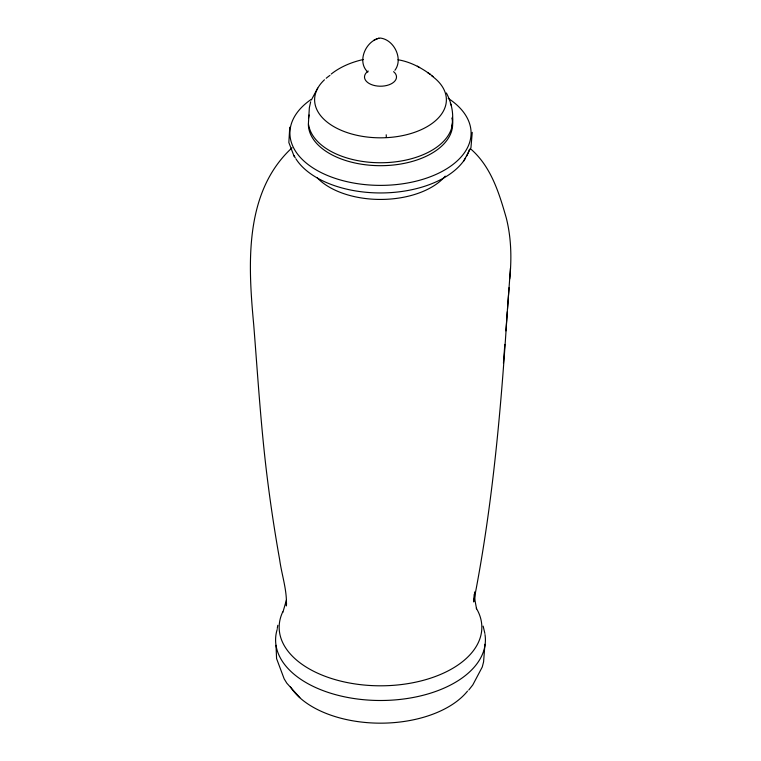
<?xml version="1.0" encoding="UTF-8"?>
<svg xmlns="http://www.w3.org/2000/svg" width="761" height="761" viewBox="0 0 761 761"><rect width="100%" height="100%" fill="white"/><g stroke="black" fill="none" stroke-linecap="round" stroke-linejoin="round"><path stroke-width="1.14" d="M509.689 278.983C511.773 258.635 511.306 237.889 506.284 217.988C499.054 192.78 490.969 166.25 470.279 148.576M289.76 127.239L288.847 142.526L294.279 156.718M286.545 603.559L286.374 605.927C287.201 590.184 281.722 575.012 279.639 559.554C274.388 530.122 269.974 500.538 266.407 470.85C260.623 422.307 257.589 373.489 253.717 324.766C248.162 264.961 243.672 192.352 292.043 147.796M451.758 126.221C454.155 114.74 451.825 103.239 446.374 92.966M472.248 132.366L470.954 147.615L463.516 161.418M474.208 594.246L473.646 601.913C492.567 506.236 501.147 408.942 507.283 311.706M503.449 363.216L504.809 344.419M507.482 309.299L509.052 287.725M510.479 268.081L505.894 330.873M484.928 644.291L483.587 661.861L482.255 667.026L472.809 684.9L468.766 690.037M277.261 628.443L277.794 625.276M286.393 600.106L282.911 612.244M310.659 101.812L309.346 107.758L308.452 122.759M311.401 99.919L317.689 88.124M394.921 70.288C403.558 58.825 393.922 39.334 380.072 38.05C366.003 40.314 356.414 61.603 367.829 72.086M331.225 74.045C340.557 66.635 351.934 62.05 363.492 59.463M373.508 40.495L375.078 39.658M375.259 39.562L377.713 38.545M378.074 38.44L378.835 38.212M397.984 59.767C410.959 61.879 422.821 68.48 433.047 76.509M427.482 72.523L430.384 74.359M417.332 66.159L419.615 67.596M299.844 697.637L286.811 683.169L284.157 678.841L276.585 658.617L276.005 645.309M450.369 103.287L451.121 105.208M483.149 626.113L484.881 633.466M476.557 608.848L475.007 600.477L474.522 591.963M386.208 134.764L386.341 137.284M484.995 634.541A104.904 60.566 0 0 1 376.105 700.443A104.904 60.566 0 0 1 277.156 629.518M476.3 608.22A101.337 58.511 0 0 1 383.858 685.775A101.337 58.511 0 0 1 282.731 611.92M448.172 98.331A90.578 52.29 0 0 1 443.958 170.407A90.578 52.29 0 0 1 319.059 171.51A90.578 52.29 0 0 1 311.011 99.539M452.357 117.394A72.143 41.655 0 0 1 386.911 162.588A72.143 41.655 0 0 1 308.643 124.804M308.519 118.259A72.143 41.655 0 0 1 309.128 115.006M451.929 118.174A72.143 41.655 0 0 1 385.028 165.603A72.143 41.655 0 0 1 308.367 123.377M431.82 75.929A65.884 38.04 0 0 1 427.349 126.526A65.884 38.04 0 0 1 339.758 129.674A65.884 38.04 0 0 1 324.452 79.781M326.174 78.259A65.884 38.04 0 0 1 329.96 75.377M393.599 71.658A16.01 9.246 0 0 1 390.812 84.043A16.01 9.246 0 0 1 369.199 83.52A16.01 9.246 0 0 1 368.219 71.049M469.233 149.888A90.074 52.005 0 0 1 466.721 155.995M465.589 158.003A90.074 52.005 0 0 1 381.251 192.952A90.074 52.005 0 0 1 295.915 158.821M295.258 157.755A90.074 52.005 0 0 1 294.079 155.605M445.271 176.133A72.143 41.655 0 0 1 381.851 199.43A72.143 41.655 0 0 1 316.966 177.522M467.511 691.102A95.924 55.382 0 0 1 376.486 723.121A95.924 55.382 0 0 1 290.417 686.822"/></g></svg>
